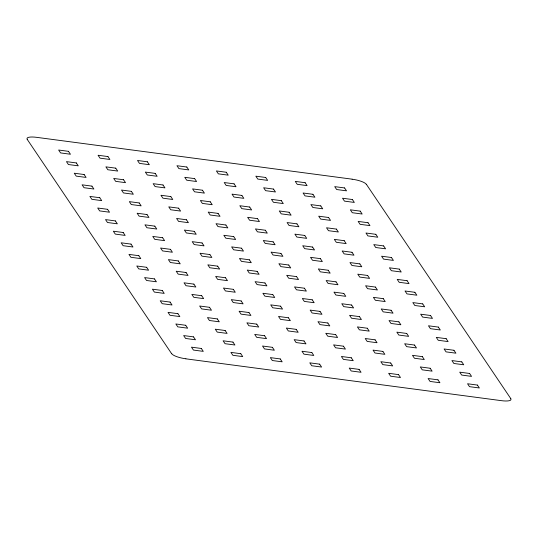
<?xml version="1.0" encoding="UTF-8"?>
<svg xmlns="http://www.w3.org/2000/svg" width="538" height="538" viewBox="0 0 538 538"><rect width="100%" height="100%" fill="white"/><g stroke="black" fill="none" stroke-linecap="round" stroke-linejoin="round"><path stroke-width="0.81" d="M352.108 179.167L36.645 137.345A12.024 2.993 11.1 0 0 27.277 139.275M185.892 358.833L501.355 400.655A12.024 2.993 11.1 0 0 510.723 398.725M366.311 184.225L510.858 398.739M27.142 139.261L171.689 353.775M352.134 179.208A12.024 2.993 11.1 0 1 366.176 184.204M185.866 358.792A12.024 2.993 11.1 0 1 171.824 353.796M68.501 151.339L58.642 150.028L60.592 152.927L70.451 154.238L68.501 151.339M107.936 156.565L98.077 155.26L100.034 158.159L109.893 159.463L107.936 156.565M147.378 161.797L137.52 160.485L139.47 163.384L149.329 164.695L147.378 161.797M186.814 167.022L176.955 165.717L178.912 168.616L188.771 169.921L186.814 167.022M226.256 172.254L216.397 170.943L218.347 173.841L228.206 175.153L226.256 172.254M265.691 177.479L255.832 176.175L257.789 179.073L267.648 180.378L265.691 177.479M305.133 182.712L295.275 181.4L297.225 184.299L307.084 185.61L305.133 182.712M344.569 187.937L334.71 186.632L336.667 189.531L346.526 190.835L344.569 187.937M76.315 162.933L66.456 161.629L68.407 164.527L78.266 165.832L76.315 162.933M115.751 168.159L105.892 166.854L107.849 169.752L117.708 171.064L115.751 168.159M155.193 173.391L145.334 172.086L147.284 174.984L157.143 176.289L155.193 173.391M194.628 178.616L184.769 177.311L186.726 180.21L196.585 181.521L194.628 178.616M234.07 183.848L224.211 182.543L226.162 185.442L236.021 186.747L234.07 183.848M273.506 189.073L263.647 187.769L265.604 190.667L275.463 191.972L273.506 189.073M312.948 194.305L303.089 193.001L305.039 195.899L314.898 197.204L312.948 194.305M352.383 199.531L342.524 198.226L344.481 201.125L354.34 202.429L352.383 199.531M84.13 174.527L74.271 173.223L76.221 176.121L86.08 177.426L84.13 174.527M123.565 179.759L113.706 178.448L115.663 181.353L125.522 182.658L123.565 179.759M163.007 184.985L153.148 183.68L155.099 186.578L164.958 187.883L163.007 184.985M202.443 190.217L192.584 188.905L194.541 191.804L204.4 193.115L202.443 190.217M241.885 195.442L232.026 194.137L233.976 197.036L243.835 198.34L241.885 195.442M281.32 200.674L271.461 199.363L273.412 202.261L283.277 203.572L281.32 200.674M320.762 205.899L310.897 204.595L312.854 207.493L322.713 208.798L320.762 205.899M360.198 211.131L350.339 209.82L352.289 212.718L362.155 214.03L360.198 211.131M91.944 186.128L82.085 184.816L84.036 187.715L93.894 189.026L91.944 186.128M131.38 191.353L121.521 190.049L123.471 192.947L133.337 194.252L131.38 191.353M170.822 196.585L160.956 195.274L162.913 198.172L172.772 199.484L170.822 196.585M210.257 201.811L200.398 200.506L202.349 203.404L212.214 204.709L210.257 201.811M249.699 207.043L239.834 205.731L241.791 208.63L251.649 209.941L249.699 207.043M289.135 212.268L279.276 210.963L281.226 213.862L291.092 215.166L289.135 212.268M328.577 217.5L318.711 216.189L320.668 219.087L330.527 220.398L328.577 217.5M368.012 222.725L358.153 221.421L360.104 224.319L369.962 225.624L368.012 222.725M99.759 197.722L89.893 196.417L91.85 199.316L101.709 200.62L99.759 197.722M139.194 202.947L129.335 201.642L131.285 204.541L141.144 205.852L139.194 202.947M178.636 208.179L168.771 206.874L170.728 209.773L180.586 211.078L178.636 208.179M218.072 213.404L208.213 212.1L210.163 214.998L220.022 216.31L218.072 213.404M257.507 218.636L247.648 217.332L249.605 220.23L259.464 221.535L257.507 218.636M296.949 223.862L287.09 222.557L289.041 225.456L298.899 226.76L296.949 223.862M336.385 229.094L326.526 227.782L328.483 230.688L338.341 231.992L336.385 229.094M375.827 234.319L365.968 233.015L367.918 235.913L377.777 237.218L375.827 234.319M107.566 209.316L97.708 208.011L99.664 210.909L109.523 212.214L107.566 209.316M147.008 214.548L137.15 213.236L139.1 216.141L148.959 217.446L147.008 214.548M186.444 219.773L176.585 218.468L178.542 221.367L188.401 222.671L186.444 219.773M225.886 225.005L216.027 223.694L217.977 226.592L227.836 227.904L225.886 225.005M265.321 230.23L255.463 228.926L257.42 231.824L267.278 233.129L265.321 230.23M304.764 235.462L294.905 234.151L296.855 237.05L306.714 238.361L304.764 235.462M344.199 240.688L334.34 239.383L336.297 242.282L346.156 243.586L344.199 240.688M383.641 245.92L373.782 244.608L375.732 247.507L385.591 248.818L383.641 245.92M115.381 220.916L105.522 219.605L107.479 222.503L117.338 223.815L115.381 220.916M154.823 226.142L144.964 224.837L146.914 227.735L156.773 229.04L154.823 226.142M194.258 231.374L184.399 230.062L186.356 232.961L196.215 234.272L194.258 231.374M233.7 236.599L223.842 235.294L225.792 238.193L235.651 239.497L233.7 236.599M273.136 241.831L263.277 240.52L265.234 243.418L275.093 244.729L273.136 241.831M312.578 247.056L302.719 245.752L304.669 248.65L314.528 249.955L312.578 247.056M352.013 252.288L342.155 250.977L344.112 253.875L353.97 255.187L352.013 252.288M391.456 257.514L381.597 256.209L383.547 259.108L393.406 260.412L391.456 257.514M123.195 232.51L113.336 231.206L115.293 234.104L125.152 235.409L123.195 232.51M162.637 237.735L152.779 236.431L154.729 239.329L164.588 240.641L162.637 237.735M202.073 242.968L192.214 241.663L194.171 244.561L204.03 245.866L202.073 242.968M241.515 248.193L231.656 246.888L233.606 249.787L243.465 251.091L241.515 248.193M280.95 253.425L271.091 252.12L273.048 255.019L282.907 256.323L280.95 253.425M320.392 258.65L310.534 257.346L312.484 260.244L322.343 261.549L320.392 258.65M359.828 263.882L349.969 262.571L351.926 265.476L361.785 266.781L359.828 263.882M399.27 269.108L389.411 267.803L391.361 270.701L401.22 272.006L399.27 269.108M131.01 244.104L121.151 242.799L123.108 245.698L132.967 247.003L131.01 244.104M170.452 249.336L160.593 248.025L162.543 250.923L172.402 252.235L170.452 249.336M209.887 254.561L200.028 253.257L201.985 256.155L211.844 257.46L209.887 254.561M249.329 259.793L239.471 258.482L241.421 261.381L251.28 262.692L249.329 259.793M288.765 265.019L278.906 263.714L280.856 266.613L290.722 267.917L288.765 265.019M328.207 270.251L318.341 268.939L320.298 271.838L330.157 273.149L328.207 270.251M367.642 275.476L357.783 274.172L359.734 277.07L369.599 278.375L367.642 275.476M407.084 280.708L397.219 279.397L399.176 282.295L409.035 283.607L407.084 280.708M138.824 255.705L128.965 254.393L130.916 257.292L140.781 258.603L138.824 255.705M178.266 260.93L168.401 259.625L170.358 262.524L180.217 263.828L178.266 260.93M217.702 266.162L207.843 264.851L209.793 267.749L219.659 269.061L217.702 266.162M257.144 271.387L247.278 270.083L249.235 272.981L259.094 274.286L257.144 271.387M296.579 276.619L286.72 275.308L288.671 278.207L298.529 279.518L296.579 276.619M336.015 281.845L326.156 280.54L328.113 283.439L337.972 284.743L336.015 281.845M375.457 287.077L365.598 285.765L367.548 288.664L377.407 289.975L375.457 287.077M414.892 292.302L405.033 290.997L406.99 293.896L416.849 295.201L414.892 292.302M146.639 267.299L136.78 265.994L138.73 268.892L148.589 270.197L146.639 267.299M186.074 272.524L176.215 271.219L178.172 274.118L188.031 275.429L186.074 272.524M225.516 277.756L215.657 276.451L217.608 279.35L227.466 280.654L225.516 277.756M264.952 282.981L255.093 281.677L257.05 284.575L266.909 285.88L264.952 282.981M304.394 288.213L294.535 286.909L296.485 289.807L306.344 291.112L304.394 288.213M343.829 293.439L333.97 292.134L335.927 295.032L345.786 296.337L343.829 293.439M383.271 298.671L373.412 297.359L375.363 300.265L385.221 301.569L383.271 298.671M422.707 303.896L412.848 302.591L414.805 305.49L424.664 306.794L422.707 303.896M154.453 278.892L144.594 277.588L146.544 280.486L156.403 281.791L154.453 278.892M193.888 284.125L184.03 282.813L185.987 285.712L195.845 287.023L193.888 284.125M233.331 289.35L223.472 288.045L225.422 290.944L235.281 292.248L233.331 289.35M272.766 294.582L262.907 293.271L264.864 296.169L274.723 297.48L272.766 294.582M312.208 299.807L302.349 298.503L304.3 301.401L314.158 302.706L312.208 299.807M351.644 305.039L341.785 303.728L343.742 306.626L353.6 307.938L351.644 305.039M391.086 310.265L381.227 308.96L383.177 311.858L393.036 313.163L391.086 310.265M430.521 315.497L420.662 314.185L422.619 317.084L432.478 318.395L430.521 315.497M162.268 290.493L152.409 289.182L154.359 292.08L164.218 293.392L162.268 290.493M201.703 295.718L191.844 294.414L193.801 297.312L203.66 298.617L201.703 295.718M241.145 300.95L231.286 299.639L233.236 302.538L243.095 303.849L241.145 300.95M280.58 306.176L270.722 304.871L272.679 307.77L282.537 309.074L280.58 306.176M320.023 311.408L310.164 310.096L312.114 312.995L321.973 314.306L320.023 311.408M359.458 316.633L349.599 315.329L351.556 318.227L361.415 319.532L359.458 316.633M398.9 321.858L389.041 320.554L390.991 323.452L400.85 324.764L398.9 321.858M438.335 327.091L428.477 325.786L430.434 328.684L440.292 329.989L438.335 327.091M170.082 302.087L160.223 300.782L162.173 303.681L172.032 304.985L170.082 302.087M209.517 307.312L199.659 306.008L201.615 308.906L211.474 310.218L209.517 307.312M248.959 312.544L239.101 311.24L241.051 314.138L250.91 315.443L248.959 312.544M288.395 317.77L278.536 316.465L280.493 319.364L290.352 320.668L288.395 317.77M327.837 323.002L317.978 321.69L319.928 324.596L329.787 325.9L327.837 323.002M367.272 328.227L357.414 326.922L359.364 329.821L369.229 331.126L367.272 328.227M406.715 333.459L396.856 332.148L398.806 335.053L408.665 336.358L406.715 333.459M446.15 338.684L436.291 337.38L438.241 340.278L448.107 341.583L446.15 338.684M177.896 313.681L168.038 312.376L169.988 315.275L179.847 316.579L177.896 313.681M217.332 318.913L207.473 317.602L209.423 320.5L219.289 321.811L217.332 318.913M256.774 324.138L246.908 322.834L248.865 325.732L258.724 327.037L256.774 324.138M296.209 329.37L286.351 328.059L288.301 330.957L298.166 332.269L296.209 329.37M335.651 334.596L325.786 333.291L327.743 336.189L337.602 337.494L335.651 334.596M375.087 339.828L365.228 338.516L367.178 341.415L377.044 342.726L375.087 339.828M414.529 345.053L404.663 343.748L406.62 346.647L416.479 347.951L414.529 345.053M453.964 350.285L444.106 348.974L446.056 351.872L455.915 353.184L453.964 350.285M185.711 325.282L175.845 323.97L177.802 326.869L187.661 328.18L185.711 325.282M225.146 330.507L215.287 329.202L217.238 332.101L227.103 333.405L225.146 330.507M264.588 335.739L254.723 334.428L256.68 337.326L266.539 338.637L264.588 335.739M304.024 340.964L294.165 339.66L296.115 342.558L305.974 343.863L304.024 340.964M343.459 346.196L333.6 344.885L335.557 347.783L345.416 349.095L343.459 346.196M382.901 351.422L373.042 350.117L374.993 353.015L384.852 354.32L382.901 351.422M422.337 356.647L412.478 355.342L414.435 358.241L424.294 359.552L422.337 356.647M461.779 361.879L451.92 360.574L453.87 363.473L463.729 364.777L461.779 361.879M193.519 336.875L183.66 335.571L185.617 338.469L195.476 339.774L193.519 336.875M232.961 342.101L223.102 340.796L225.052 343.695L234.911 344.999L232.961 342.101M272.396 347.333L262.537 346.028L264.494 348.927L274.353 350.231L272.396 347.333M311.838 352.558L301.979 351.253L303.93 354.152L313.788 355.457L311.838 352.558M351.274 357.79L341.415 356.479L343.372 359.384L353.231 360.689L351.274 357.79M390.716 363.015L380.857 361.711L382.807 364.609L392.666 365.914L390.716 363.015M430.151 368.248L420.292 366.936L422.249 369.841L432.108 371.146L430.151 368.248M469.593 373.473L459.734 372.168L461.685 375.067L471.544 376.371L469.593 373.473M201.333 348.469L191.474 347.165L193.431 350.063L203.29 351.368L201.333 348.469M240.775 353.701L230.916 352.39L232.867 355.288L242.725 356.6L240.775 353.701M280.211 358.927L270.352 357.622L272.309 360.521L282.168 361.825L280.211 358.927M319.653 364.159L309.794 362.847L311.744 365.746L321.603 367.057L319.653 364.159M359.088 369.384L349.229 368.079L351.186 370.978L361.045 372.283L359.088 369.384M398.53 374.616L388.671 373.305L390.622 376.203L400.48 377.515L398.53 374.616M437.966 379.841L428.107 378.537L430.064 381.435L439.923 382.74L437.966 379.841M477.408 385.074L467.549 383.762L469.499 386.661L479.358 387.972L477.408 385.074"/></g></svg>
